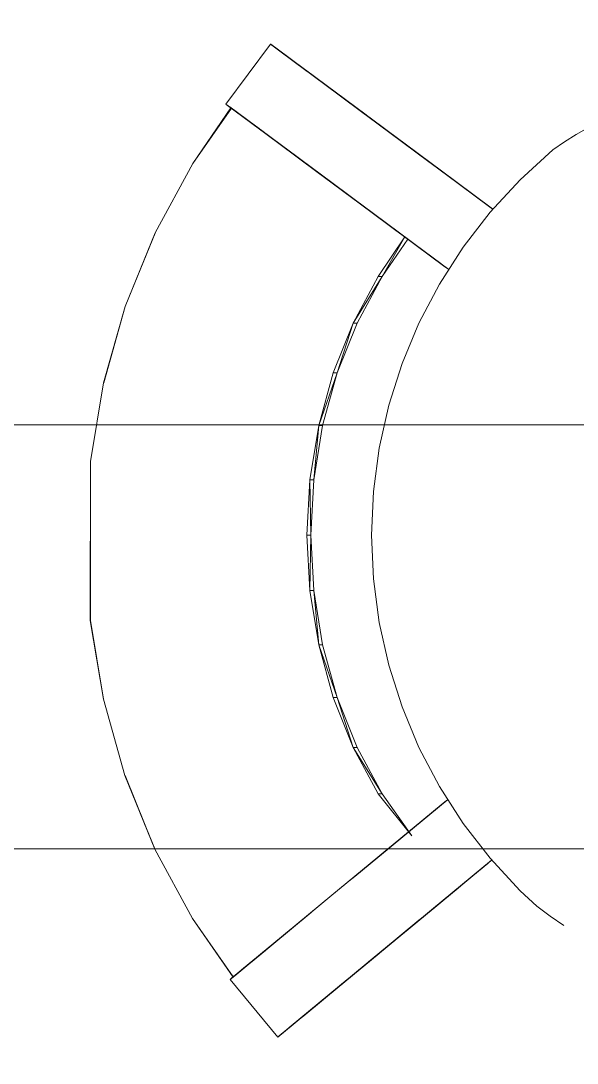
# Model space of a CAD drawing. Extents: x -566 to 72611, y -487 to 32334.
# Drawn here: x 121.1 to 129.48, y 170.52 to 186.23 of the extents above; entities that cross this region are included whole.
import ezdxf

# ---------------------------------------------------------------- set-up
doc = ezdxf.new("R2010")
doc.units = 0
doc.header["$LTSCALE"] = 0.5
doc.header["$MEASUREMENT"] = 0
doc.linetypes.add('HIDDEN', pattern=[0.375, 0.25, -0.125])
doc.layers.add('ceilling', color=141, linetype='CONTINUOUS', lineweight=18)
doc.layers.add('projection', color=153, linetype='HIDDEN', lineweight=9)
doc.layers.add('floor', color=7, linetype='CONTINUOUS', lineweight=5, true_color=0xcfcfcf)
doc.layers.add('layout', color=7, linetype='CONTINUOUS', lineweight=5, true_color=0xcfcfcf)

msp = doc.modelspace()

# ---------------------------------------------------------------- hatches: boundary and pattern name
at = {"layer": 'floor'}
h = msp.add_hatch(dxfattribs=at)
h.set_pattern_fill('ANSI37', color=256, scale=100, angle=45)
h.set_pattern_definition([(90, (243.028, 267.632), (-12.5, 9e-16), []), (180, (243.028, 267.632), (-9e-16, -12.5), [])])
h.paths.add_polyline_path([(253.46925, 349.5), (154.11744, 349.5), (154.11744, 348.5), (101.14781, 348.5), (101.14781, 349.5), (0, 349.5), (0, 344.5), (36, 344.5, -0.33835703), (0, 308.66941), (0, 308.5), (0, 173.75), (253.46925, 173.75)])
h.paths.add_polyline_path([(36, 344.5), (0, 344.5), (0, 308.66941, 0.33835703)], flags=17)
h.paths.add_polyline_path([(253.46925, 173.75), (0, 173.75), (0, 173.74997), (0, 169.75), (253.46925, 169.75)])
h.paths.add_polyline_path([(253.46925, 169.75), (0, 169.75), (0, 149.21137), (36, 149.21137, -0.33835703), (0, 113.38078), (0, 113.21137), (0, 29.94998), (0, -5), (253.46925, -5)])
h.paths.add_polyline_path([(36, 149.21137), (0, 149.21137), (0, 113.38078, 0.33835703)], flags=17)
h.paths.add_polyline_path([(575.25, 169.75), (510, 169.75), (474.75, 169.75), (327.5, 169.75), (285.46925, 169.75), (285.46925, 165.75), (253.46925, 165.75), (253.46925, -5), (263.99725, -5), (263.99725, 95.99051), (287, 95.99051), (287, 97.5), (292, 97.5), (292, -5), (341.25, -5), (341.25, 13.02988), (341.25012, 15.02988), (346.24839, 15.02988, 0.36108524), (374.08728, 41.24999), (346.25012, 41.24999), (346.25012, 42.99999), (341.25, 42.99999), (341.25, 44.99999), (341.25, 97.5), (357.75, 97.5), (405.75, 97.5), (575.25, 97.5)])

# ---------------------------------------------------------------- linework, layer by layer
at = {"layer": 'ceilling'}
msp.add_line((327.5, 173.75), (0, 173.74997), dxfattribs=at)
at = {"layer": 'layout'}
for points in [[(124.18495, 184.97375, 72.09274), (124.85768, 185.87762, 72.13285), (124.8567, 185.87841, 72.09274)], [(125.68068, 185.26641, 71.87688), (124.93055, 185.8236, 71.87331), (124.8567, 185.87841, 72.09274)], [(125.68068, 185.26641, 71.87688), (124.8567, 185.87841, 72.09274), (125.60853, 185.32, 72.01176)], [(125.60853, 185.32, 72.01176), (124.8567, 185.87841, 72.09274), (125.53444, 185.37511, 72.14516)], [(125.53444, 185.37511, 72.14516), (124.8567, 185.87841, 72.09274), (124.85768, 185.87762, 72.13285)], [(125.53444, 185.37511, 72.14516), (124.85768, 185.87762, 72.13285), (124.86244, 185.8742, 72.17259)], [(125.53444, 185.37511, 72.14516), (124.86244, 185.8742, 72.17259), (125.45826, 185.43163, 72.27704)], [(125.45826, 185.43163, 72.27704), (124.86244, 185.8742, 72.17259), (124.87074, 185.86803, 72.21152)], [(125.45826, 185.43163, 72.27704), (124.87074, 185.86803, 72.21152), (124.88258, 185.85924, 72.24917)], [(125.45826, 185.43163, 72.27704), (124.88258, 185.85924, 72.24917), (124.89772, 185.84795, 72.28512)], [(125.45826, 185.43163, 72.27704), (124.89772, 185.84795, 72.28512), (125.43641, 185.44781, 72.31058)], [(125.43641, 185.44781, 72.31058), (124.89772, 185.84795, 72.28512), (124.91615, 185.83422, 72.31894)], [(125.43641, 185.44781, 72.31058), (124.91615, 185.83422, 72.31894), (125.412, 185.46606, 72.34149)], [(125.412, 185.46606, 72.34149), (124.91615, 185.83422, 72.31894), (124.93763, 185.81829, 72.35023)], [(125.75087, 185.21429, 71.74056), (125.00196, 185.7705, 71.65285), (124.93055, 185.8236, 71.87331)], [(125.75087, 185.21429, 71.74056), (124.93055, 185.8236, 71.87331), (125.68068, 185.26641, 71.87688)], [(125.412, 185.46606, 72.34149), (124.93763, 185.81829, 72.35023), (125.38502, 185.48601, 72.36948)], [(125.38502, 185.48601, 72.36948), (124.93763, 185.81829, 72.35023), (124.9618, 185.80035, 72.37865)], [(125.38502, 185.48601, 72.36948), (124.9618, 185.80035, 72.37865), (125.35585, 185.50768, 72.39429)], [(125.35585, 185.50768, 72.39429), (124.9618, 185.80035, 72.37865), (124.98841, 185.78057, 72.40386)], [(125.35585, 185.50768, 72.39429), (124.98841, 185.78057, 72.40386), (125.32484, 185.53069, 72.4157)], [(125.32484, 185.53069, 72.4157), (124.98841, 185.78057, 72.40386), (125.01722, 185.75915, 72.42557)], [(125.88514, 185.11462, 71.46377), (125.07118, 185.71911, 71.43139), (125.00196, 185.7705, 71.65285)], [(125.8191, 185.16369, 71.60284), (125.00196, 185.7705, 71.65285), (125.75087, 185.21429, 71.74056)], [(125.8191, 185.16369, 71.60284), (125.00196, 185.7705, 71.65285), (125.88514, 185.11462, 71.46377)], [(125.32484, 185.53069, 72.4157), (125.01722, 185.75915, 72.42557), (125.29225, 185.55498, 72.43347)], [(125.29225, 185.55498, 72.43347), (125.01722, 185.75915, 72.42557), (125.03553, 185.7456, 72.43625)], [(125.29225, 185.55498, 72.43347), (125.03553, 185.7456, 72.43625), (125.25819, 185.58019, 72.44747)], [(125.25819, 185.58019, 72.44747), (125.03553, 185.7456, 72.43625), (125.07997, 185.71258, 72.45749)], [(125.94923, 185.06701, 71.32338), (125.13819, 185.66936, 71.20898), (125.07118, 185.71911, 71.43139)], [(125.94923, 185.06701, 71.32338), (125.07118, 185.71911, 71.43139), (125.88514, 185.11462, 71.46377)], [(125.25819, 185.58019, 72.44747), (125.07997, 185.71258, 72.45749), (125.22328, 185.60619, 72.45757)], [(125.22328, 185.60619, 72.45757), (125.07997, 185.71258, 72.45749), (125.11561, 185.68609, 72.46362)], [(125.22328, 185.60619, 72.45757), (125.11561, 185.68609, 72.46362), (125.18763, 185.63262, 72.46365)], [(125.18763, 185.63262, 72.46365), (125.11561, 185.68609, 72.46362), (125.15162, 185.65935, 72.46568)], [(126.07106, 184.97655, 71.03882), (125.20277, 185.62139, 70.98563), (125.13819, 185.66936, 71.20898)], [(126.07106, 184.97655, 71.03882), (125.13819, 185.66936, 71.20898), (126.01124, 185.02099, 71.18172)], [(126.01124, 185.02099, 71.18172), (125.13819, 185.66936, 71.20898), (125.94923, 185.06701, 71.32338)], [(126.1288, 184.93365, 70.89474), (125.26515, 185.57507, 70.76139), (125.20277, 185.62139, 70.98563)], [(126.1288, 184.93365, 70.89474), (125.20277, 185.62139, 70.98563), (126.07106, 184.97655, 71.03882)], [(126.23793, 184.85265, 70.60317), (125.32521, 185.53051, 70.53629), (125.26515, 185.57507, 70.76139)], [(126.23793, 184.85265, 70.60317), (125.26515, 185.57507, 70.76139), (126.18446, 184.89233, 70.74951)], [(126.18446, 184.89233, 70.74951), (125.26515, 185.57507, 70.76139), (126.1288, 184.93365, 70.89474)], [(126.29628, 184.80932, 70.36436), (125.38282, 185.48766, 70.31036), (125.32521, 185.53051, 70.53629)], [(126.29628, 184.80932, 70.36436), (125.32521, 185.53051, 70.53629), (126.23793, 184.85265, 70.60317)], [(126.35206, 184.76781, 70.12473), (125.43824, 185.44653, 70.08362), (125.38282, 185.48766, 70.31036)], [(126.35206, 184.76781, 70.12473), (125.38282, 185.48766, 70.31036), (126.29628, 184.80932, 70.36436)], [(126.40528, 184.72832, 69.88541), (125.49122, 185.4071, 69.85612), (125.43824, 185.44653, 70.08362)], [(126.40528, 184.72832, 69.88541), (125.43824, 185.44653, 70.08362), (126.35206, 184.76781, 70.12473)], [(126.44838, 184.69628, 69.68478), (125.54225, 185.36925, 69.62672), (125.49122, 185.4071, 69.85612)], [(126.44838, 184.69628, 69.68478), (125.49122, 185.4071, 69.85612), (126.40528, 184.72832, 69.88541)], [(126.49086, 184.66479, 69.48506), (125.58424, 185.33807, 69.43154), (125.54225, 185.36925, 69.62672)], [(126.49086, 184.66479, 69.48506), (125.54225, 185.36925, 69.62672), (126.44838, 184.69628, 69.68478)], [(126.53273, 184.63372, 69.28519), (125.62599, 185.30712, 69.23503), (125.58424, 185.33807, 69.43154)], [(126.53273, 184.63372, 69.28519), (125.58424, 185.33807, 69.43154), (126.49086, 184.66479, 69.48506)], [(126.57399, 184.60302, 69.08517), (125.66713, 185.27654, 69.03837), (125.62599, 185.30712, 69.23503)], [(126.57399, 184.60302, 69.08517), (125.62599, 185.30712, 69.23503), (126.53273, 184.63372, 69.28519)], [(126.61476, 184.57275, 68.885), (125.70777, 185.24633, 68.84155), (125.66713, 185.27654, 69.03837)], [(126.61476, 184.57275, 68.885), (125.66713, 185.27654, 69.03837), (126.57399, 184.60302, 69.08517)], [(126.65504, 184.54284, 68.68468), (125.74794, 185.21654, 68.64459), (125.70777, 185.24633, 68.84155)], [(126.65504, 184.54284, 68.68468), (125.70777, 185.24633, 68.84155), (126.61476, 184.57275, 68.885)], [(126.69471, 184.51336, 68.48421), (125.78749, 185.18713, 68.44748), (125.74794, 185.21654, 68.64459)], [(126.69471, 184.51336, 68.48421), (125.74794, 185.21654, 68.64459), (126.65504, 184.54284, 68.68468)], [(126.7339, 184.48431, 68.28359), (125.82655, 185.15813, 68.25022), (125.78749, 185.18713, 68.44748)], [(126.7339, 184.48431, 68.28359), (125.78749, 185.18713, 68.44748), (126.69471, 184.51336, 68.48421)], [(125.78993, 185.18536, 42.74824), (126.74684, 184.47466, 43.09533), (126.66713, 184.53387, 42.56679)], [(126.74684, 184.47466, 43.09533), (125.78993, 185.18536, 42.74824), (125.86976, 185.12603, 43.2779)], [(126.77247, 184.45562, 68.08282), (125.86512, 185.12951, 68.05283), (125.82655, 185.15813, 68.25022)], [(126.77247, 184.45562, 68.08282), (125.82655, 185.15813, 68.25022), (126.7339, 184.48431, 68.28359)], [(126.81056, 184.42736, 67.88193), (125.90309, 185.10125, 67.85529), (125.86512, 185.12951, 68.05283)], [(126.81056, 184.42736, 67.88193), (125.86512, 185.12951, 68.05283), (126.77247, 184.45562, 68.08282)], [(126.74684, 184.47466, 43.09533), (125.86976, 185.12603, 43.2779), (126.82753, 184.41473, 43.62312)], [(126.82753, 184.41473, 43.62312), (125.86976, 185.12603, 43.2779), (125.95082, 185.06585, 43.80795)], [(126.84803, 184.39947, 67.68089), (125.94056, 185.07348, 67.6576), (125.90309, 185.10125, 67.85529)], [(126.84803, 184.39947, 67.68089), (125.90309, 185.10125, 67.85529), (126.81056, 184.42736, 67.88193)], [(126.88502, 184.37206, 67.48009), (125.97743, 185.04601, 67.45979), (125.94056, 185.07348, 67.6576)], [(126.88502, 184.37206, 67.48009), (125.94056, 185.07348, 67.6576), (126.84803, 184.39947, 67.68089)], [(126.82753, 184.41473, 43.62312), (125.95082, 185.06585, 43.80795), (126.90919, 184.35412, 44.1507)], [(126.90919, 184.35412, 44.1507), (125.95082, 185.06585, 43.80795), (126.03273, 185.005, 44.33778)], [(123.68763, 184.07848, 72.02067), (124.26124, 184.91705, 72.37752), (124.26986, 184.91064, 72.35016)], [(124.25868, 184.919, 71.87331), (125.00892, 184.36181, 71.87688), (124.18495, 184.97375, 72.09274)], [(124.18495, 184.97375, 72.09274), (125.00892, 184.36181, 71.87688), (124.93678, 184.4154, 72.01176)], [(124.18495, 184.97375, 72.09274), (124.93678, 184.4154, 72.01176), (124.86256, 184.47045, 72.14516)], [(124.18495, 184.97375, 72.09274), (124.86256, 184.47045, 72.14516), (124.18592, 184.97301, 72.13285)], [(124.18592, 184.97301, 72.13285), (124.86256, 184.47045, 72.14516), (124.19056, 184.96954, 72.17259)], [(124.19056, 184.96954, 72.17259), (124.86256, 184.47045, 72.14516), (124.78651, 184.52697, 72.27704)], [(124.19056, 184.96954, 72.17259), (124.78651, 184.52697, 72.27704), (124.19886, 184.96337, 72.21152)], [(124.19886, 184.96337, 72.21152), (124.78651, 184.52697, 72.27704), (124.2107, 184.95458, 72.24917)], [(124.2107, 184.95458, 72.24917), (124.78651, 184.52697, 72.27704), (124.22584, 184.94329, 72.28512)], [(124.22584, 184.94329, 72.28512), (124.78651, 184.52697, 72.27704), (124.76466, 184.5432, 72.31058)], [(124.22584, 184.94329, 72.28512), (124.76466, 184.5432, 72.31058), (124.24427, 184.92962, 72.31894)], [(124.24427, 184.92962, 72.31894), (124.76466, 184.5432, 72.31058), (124.74012, 184.56139, 72.34149)], [(124.24427, 184.92962, 72.31894), (124.74012, 184.56139, 72.34149), (124.26576, 184.91369, 72.35023)], [(124.33021, 184.8659, 71.65285), (125.07911, 184.30968, 71.74056), (124.25868, 184.919, 71.87331)], [(124.25868, 184.919, 71.87331), (125.07911, 184.30968, 71.74056), (125.00892, 184.36181, 71.87688)], [(124.26576, 184.91369, 72.35023), (124.74012, 184.56139, 72.34149), (124.71315, 184.58141, 72.36948)], [(124.26576, 184.91369, 72.35023), (124.71315, 184.58141, 72.36948), (124.28993, 184.89574, 72.37865)], [(126.88502, 184.37206, 67.48009), (126.01393, 185.01897, 67.26141), (125.97743, 185.04601, 67.45979)], [(127.07911, 184.22796, 66.41624), (126.2079, 184.87493, 66.19836), (126.01393, 185.01897, 67.26141)], [(127.07911, 184.22796, 66.41624), (126.01393, 185.01897, 67.26141), (126.88502, 184.37206, 67.48009)], [(126.7743, 184.45428, 63.0932), (126.01393, 185.01897, 67.26141), (126.2079, 184.87493, 66.19836)], [(126.90919, 184.35412, 44.1507), (126.03273, 185.005, 44.33778), (126.99171, 184.29278, 44.67808)], [(126.99171, 184.29278, 44.67808), (126.03273, 185.005, 44.33778), (126.11573, 184.94335, 44.86739)], [(126.99171, 184.29278, 44.67808), (126.11573, 184.94335, 44.86739), (127.07533, 184.23064, 45.20524)], [(127.07533, 184.23064, 45.20524), (126.11573, 184.94335, 44.86739), (126.19972, 184.88103, 45.3968)], [(124.28993, 184.89574, 72.37865), (124.71315, 184.58141, 72.36948), (124.68409, 184.60302, 72.39429)], [(124.28993, 184.89574, 72.37865), (124.68409, 184.60302, 72.39429), (124.31666, 184.87591, 72.40386)], [(124.31666, 184.87591, 72.40386), (124.68409, 184.60302, 72.39429), (124.65297, 184.62609, 72.4157)], [(124.31666, 184.87591, 72.40386), (124.65297, 184.62609, 72.4157), (124.34547, 184.85455, 72.42557)], [(124.39943, 184.81444, 71.4314), (125.21327, 184.20995, 71.46377), (124.33021, 184.8659, 71.65285)], [(124.33021, 184.8659, 71.65285), (125.21327, 184.20995, 71.46377), (125.14723, 184.25909, 71.60284)], [(124.33021, 184.8659, 71.65285), (125.14723, 184.25909, 71.60284), (125.07911, 184.30968, 71.74056)], [(124.34547, 184.85455, 72.42557), (124.65297, 184.62609, 72.4157), (124.62037, 184.65032, 72.43347)], [(124.34547, 184.85455, 72.42557), (124.62037, 184.65032, 72.43347), (124.36366, 184.841, 72.43625)], [(124.36366, 184.841, 72.43625), (124.62037, 184.65032, 72.43347), (124.58644, 184.67559, 72.44747)], [(124.36366, 184.841, 72.43625), (124.58644, 184.67559, 72.44747), (124.40821, 184.80791, 72.45749)], [(124.40821, 184.80791, 72.45749), (124.37611, 184.83178, 72.44351), (124.36366, 184.841, 72.43625)], [(124.46632, 184.76476, 71.20898), (125.27735, 184.16241, 71.32338), (124.39943, 184.81444, 71.4314)], [(124.39943, 184.81444, 71.4314), (125.27735, 184.16241, 71.32338), (125.21327, 184.20995, 71.46377)], [(124.40821, 184.80791, 72.45749), (124.58644, 184.67559, 72.44747), (124.5514, 184.70153, 72.45757)], [(124.40821, 184.80791, 72.45749), (124.5514, 184.70153, 72.45757), (124.44386, 184.78142, 72.46362)], [(124.44386, 184.78142, 72.46362), (124.5514, 184.70153, 72.45757), (124.51576, 184.72802, 72.46365)], [(124.44386, 184.78142, 72.46362), (124.51576, 184.72802, 72.46365), (124.47975, 184.75475, 72.46568)], [(124.53102, 184.71673, 70.98563), (125.39918, 184.07189, 71.03882), (124.46632, 184.76476, 71.20898)], [(124.46632, 184.76476, 71.20898), (125.39918, 184.07189, 71.03882), (125.33937, 184.11639, 71.18172)], [(124.46632, 184.76476, 71.20898), (125.33937, 184.11639, 71.18172), (125.27735, 184.16241, 71.32338)], [(127.07533, 184.23064, 45.20524), (126.19972, 184.88103, 45.3968), (127.15992, 184.16784, 45.73219)], [(127.15992, 184.16784, 45.73219), (126.19972, 184.88103, 45.3968), (126.28468, 184.81792, 45.92599)], [(127.64869, 183.80486, 63.29322), (126.7743, 184.45428, 63.0932), (126.2079, 184.87493, 66.19836)], [(127.64869, 183.80486, 63.29322), (126.2079, 184.87493, 66.19836), (127.07911, 184.22796, 66.41624)], [(127.15992, 184.16784, 45.73219), (126.28468, 184.81792, 45.92599), (127.24549, 184.1043, 46.2589)], [(127.24549, 184.1043, 46.2589), (126.28468, 184.81792, 45.92599), (126.37062, 184.75408, 46.45496)], [(127.24549, 184.1043, 46.2589), (126.37062, 184.75408, 46.45496), (127.33216, 184.03997, 46.78542)], [(127.33216, 184.03997, 46.78542), (126.37062, 184.75408, 46.45496), (126.45753, 184.68951, 46.98371)], [(124.59327, 184.67046, 70.76139), (125.45692, 184.02904, 70.89474), (124.53102, 184.71673, 70.98563)], [(124.53102, 184.71673, 70.98563), (125.45692, 184.02904, 70.89474), (125.39918, 184.07189, 71.03882)], [(124.65333, 184.62585, 70.53629), (125.56605, 183.94799, 70.60317), (124.59327, 184.67046, 70.76139)], [(124.59327, 184.67046, 70.76139), (125.56605, 183.94799, 70.60317), (125.51258, 183.98772, 70.74951)], [(124.59327, 184.67046, 70.76139), (125.51258, 183.98772, 70.74951), (125.45692, 184.02904, 70.89474)], [(124.71107, 184.583, 70.31035), (125.6244, 183.90472, 70.36436), (124.65333, 184.62585, 70.53629)], [(124.65333, 184.62585, 70.53629), (125.6244, 183.90472, 70.36436), (125.56605, 183.94799, 70.60317)], [(127.33216, 184.03997, 46.78542), (126.45753, 184.68951, 46.98371), (127.41969, 183.97497, 47.31169)], [(127.41969, 183.97497, 47.31169), (126.45753, 184.68951, 46.98371), (126.54542, 184.6242, 47.51224)], [(127.41969, 183.97497, 47.31169), (126.54542, 184.6242, 47.51224), (127.50819, 183.90923, 47.83775)], [(127.50819, 183.90923, 47.83775), (126.54542, 184.6242, 47.51224), (126.63441, 184.55822, 48.04053)], [(129.464, 184.51574, 58.93004), (129.64662, 184.6209, 60.05685), (129.64662, 184.6209, 58.93004)], [(129.64662, 184.6209, 60.05685), (129.464, 184.51574, 58.93004), (129.464, 184.51574, 60.05685)], [(124.76637, 184.54186, 70.08362), (125.68031, 183.86321, 70.12473), (124.71107, 184.583, 70.31035)], [(124.71107, 184.583, 70.31035), (125.68031, 183.86321, 70.12473), (125.6244, 183.90472, 70.36436)], [(124.81947, 184.50249, 69.85612), (125.73341, 183.82372, 69.88541), (124.76637, 184.54186, 70.08362)], [(124.76637, 184.54186, 70.08362), (125.73341, 183.82372, 69.88541), (125.68031, 183.86321, 70.12473)], [(124.87037, 184.46465, 69.62672), (125.77662, 183.79168, 69.68478), (124.81947, 184.50249, 69.85612)], [(124.81947, 184.50249, 69.85612), (125.77662, 183.79168, 69.68478), (125.73341, 183.82372, 69.88541)], [(124.91236, 184.43346, 69.43153), (125.81898, 183.76018, 69.48506), (124.87037, 184.46465, 69.62672)], [(124.87037, 184.46465, 69.62672), (125.81898, 183.76018, 69.48506), (125.77662, 183.79168, 69.68478)], [(127.50819, 183.90923, 47.83775), (126.63441, 184.55822, 48.04053), (127.59767, 183.84277, 48.36358)], [(127.59767, 183.84277, 48.36358), (126.63441, 184.55822, 48.04053), (126.72425, 184.49145, 48.5686)], [(127.59767, 183.84277, 48.36358), (126.72425, 184.49145, 48.5686), (127.68849, 183.77532, 48.89098)], [(127.68849, 183.77532, 48.89098), (126.72425, 184.49145, 48.5686), (126.81483, 184.42419, 49.09448)], [(128.20314, 183.39312, 59.63132), (127.32167, 184.04772, 59.47709), (126.7743, 184.45428, 63.0932)], [(128.20314, 183.39312, 59.63132), (126.7743, 184.45428, 63.0932), (127.64869, 183.80486, 63.29322)], [(129.28627, 184.40307, 58.93004), (129.464, 184.51574, 60.05685), (129.464, 184.51574, 58.93004)], [(129.464, 184.51574, 60.05685), (129.28627, 184.40307, 58.93004), (129.28627, 184.40307, 60.05685)], [(124.95411, 184.40246, 69.23503), (125.86085, 183.72906, 69.28519), (124.91236, 184.43346, 69.43153)], [(124.91236, 184.43346, 69.43153), (125.86085, 183.72906, 69.28519), (125.81898, 183.76018, 69.48506)], [(124.99525, 184.37188, 69.03837), (125.90211, 183.69842, 69.08517), (124.95411, 184.40246, 69.23503)], [(124.95411, 184.40246, 69.23503), (125.90211, 183.69842, 69.08517), (125.86085, 183.72906, 69.28519)], [(125.03602, 184.34167, 68.84155), (125.94288, 183.66808, 68.885), (124.99525, 184.37188, 69.03837)], [(124.99525, 184.37188, 69.03837), (125.94288, 183.66808, 68.885), (125.90211, 183.69842, 69.08517)], [(125.07606, 184.31188, 68.64459), (125.98317, 183.63824, 68.68468), (125.03602, 184.34167, 68.84155)], [(125.03602, 184.34167, 68.84155), (125.98317, 183.63824, 68.68468), (125.94288, 183.66808, 68.885)], [(125.11573, 184.28246, 68.44748), (126.02284, 183.60876, 68.48421), (125.07606, 184.31188, 68.64459)], [(125.07606, 184.31188, 68.64459), (126.02284, 183.60876, 68.48421), (125.98317, 183.63824, 68.68468)], [(125.1548, 184.25347, 68.25022), (126.06202, 183.57964, 68.28359), (125.11573, 184.28246, 68.44748)], [(125.11573, 184.28246, 68.44748), (126.06202, 183.57964, 68.28359), (126.02284, 183.60876, 68.48421)], [(126.07508, 183.57, 43.09533), (125.11805, 184.28075, 42.74824), (125.99525, 183.62926, 42.56679)], [(125.11805, 184.28075, 42.74824), (126.07508, 183.57, 43.09533), (125.19789, 184.22137, 43.2779)], [(127.68849, 183.77532, 48.89098), (126.81483, 184.42419, 49.09448), (127.78138, 183.70641, 49.44472)], [(127.78138, 183.70641, 49.44472), (126.81483, 184.42419, 49.09448), (126.90614, 184.35638, 49.63913)], [(126.88502, 184.37206, 67.48009), (127.64869, 183.80486, 63.29322), (127.07911, 184.22796, 66.41624)], [(127.78138, 183.70641, 49.44472), (126.90614, 184.35638, 49.63913), (127.86842, 183.64165, 50.00159)], [(127.86842, 183.64165, 50.00159), (126.90614, 184.35638, 49.63913), (126.99122, 184.2932, 50.18312)], [(127.86842, 183.64165, 50.00159), (126.99122, 184.2932, 50.18312), (127.9496, 183.58141, 50.55969)], [(127.9496, 183.58141, 50.55969), (126.99122, 184.2932, 50.18312), (127.07045, 184.23431, 50.72831)], [(128.62049, 183.83373, 58.93004), (129.11354, 184.28301, 60.05685), (129.11354, 184.28301, 58.93004)], [(129.11354, 184.28301, 60.05685), (128.62049, 183.83373, 58.93004), (128.62049, 183.83373, 60.05685)], [(129.11354, 184.28301, 58.93004), (129.28627, 184.40307, 60.05685), (129.28627, 184.40307, 58.93004)], [(129.28627, 184.40307, 60.05685), (129.11354, 184.28301, 58.93004), (129.11354, 184.28301, 60.05685)], [(125.19325, 184.22485, 68.05283), (126.1006, 183.55102, 68.08282), (125.1548, 184.25347, 68.25022)], [(125.1548, 184.25347, 68.25022), (126.1006, 183.55102, 68.08282), (126.06202, 183.57964, 68.28359)], [(125.23121, 184.19665, 67.85528), (126.13868, 183.5227, 67.88193), (125.19325, 184.22485, 68.05283)], [(125.19325, 184.22485, 68.05283), (126.13868, 183.5227, 67.88193), (126.1006, 183.55102, 68.08282)], [(125.19789, 184.22137, 43.2779), (126.07508, 183.57, 43.09533), (126.15565, 183.51012, 43.62312)], [(125.19789, 184.22137, 43.2779), (126.15565, 183.51012, 43.62312), (125.27894, 184.16125, 43.80795)], [(125.26869, 184.16882, 67.6576), (126.17628, 183.49486, 67.68089), (125.23121, 184.19665, 67.85528)], [(125.23121, 184.19665, 67.85528), (126.17628, 183.49486, 67.68089), (126.13868, 183.5227, 67.88193)], [(125.30568, 184.14141, 67.45979), (126.21315, 183.46746, 67.48009), (125.26869, 184.16882, 67.6576)], [(125.26869, 184.16882, 67.6576), (126.21315, 183.46746, 67.48009), (126.17628, 183.49486, 67.68089)], [(125.27894, 184.16125, 43.80795), (126.15565, 183.51012, 43.62312), (126.23732, 183.44952, 44.1507)], [(125.27894, 184.16125, 43.80795), (126.23732, 183.44952, 44.1507), (125.36097, 184.10033, 44.33778)], [(125.34217, 184.11431, 67.26141), (126.21315, 183.46746, 67.48009), (125.30568, 184.14141, 67.45979)], [(127.9496, 183.58141, 50.55969), (127.07045, 184.23431, 50.72831), (128.02479, 183.52557, 51.11895)], [(128.02479, 183.52557, 51.11895), (127.07045, 184.23431, 50.72831), (127.14393, 184.1798, 51.27463)], [(128.02479, 183.52557, 51.11895), (127.14393, 184.1798, 51.27463), (128.09388, 183.47424, 51.67926)], [(128.09388, 183.47424, 51.67926), (127.14393, 184.1798, 51.27463), (127.21144, 184.12963, 51.82198)], [(128.09388, 183.47424, 51.67926), (127.21144, 184.12963, 51.82198), (128.15712, 183.4273, 52.24056)], [(128.15712, 183.4273, 52.24056), (127.21144, 184.12963, 51.82198), (127.2732, 184.08379, 52.37029)], [(123.68763, 184.07848, 72.02067), (123.1211, 183.03136, 71.9371), (123.11854, 183.03112, 71.97733)], [(125.53602, 183.97033, 66.19836), (126.40724, 183.3233, 66.41624), (125.34217, 184.11431, 67.26141)], [(125.34217, 184.11431, 67.26141), (126.40724, 183.3233, 66.41624), (126.21315, 183.46746, 67.48009)], [(125.36097, 184.10033, 44.33778), (126.23732, 183.44952, 44.1507), (126.31996, 183.38811, 44.67808)], [(125.36097, 184.10033, 44.33778), (126.31996, 183.38811, 44.67808), (125.44386, 184.03875, 44.86739)], [(125.44386, 184.03875, 44.86739), (126.31996, 183.38811, 44.67808), (126.40358, 183.32604, 45.20524)], [(125.44386, 184.03875, 44.86739), (126.40358, 183.32604, 45.20524), (125.52784, 183.97637, 45.3968)], [(125.52784, 183.97637, 45.3968), (126.40358, 183.32604, 45.20524), (126.48817, 183.26324, 45.73219)], [(125.6128, 183.91326, 45.92599), (126.48817, 183.26324, 45.73219), (125.52784, 183.97637, 45.3968)], [(126.10243, 183.54961, 63.09319), (126.97694, 182.9002, 63.29322), (125.53602, 183.97033, 66.19836)], [(125.53602, 183.97033, 66.19836), (126.97694, 182.9002, 63.29322), (126.40724, 183.3233, 66.41624)], [(128.15712, 183.4273, 52.24056), (127.2732, 184.08379, 52.37029), (128.21424, 183.38488, 52.80273)], [(128.21424, 183.38488, 52.80273), (127.2732, 184.08379, 52.37029), (127.32899, 184.04235, 52.91944)], [(125.6128, 183.91326, 45.92599), (126.48817, 183.26324, 45.73219), (126.57374, 183.19964, 46.25891)], [(125.6128, 183.91326, 45.92599), (126.57374, 183.19964, 46.25891), (125.69874, 183.84948, 46.45496)], [(125.69874, 183.84948, 46.45496), (126.57374, 183.19964, 46.25891), (126.66029, 183.13537, 46.78542)], [(125.69874, 183.84948, 46.45496), (126.66029, 183.13537, 46.78542), (125.78566, 183.7849, 46.98371)], [(128.16883, 183.34435, 60.05685), (128.62049, 183.83373, 58.93004), (128.16883, 183.34435, 58.93004)], [(128.62049, 183.83373, 58.93004), (128.16883, 183.34435, 60.05685), (128.62049, 183.83373, 60.05685)], [(125.78566, 183.7849, 46.98371), (126.66029, 183.13537, 46.78542), (126.74781, 183.07037, 47.31169)], [(125.78566, 183.7849, 46.98371), (126.74781, 183.07037, 47.31169), (125.87367, 183.7196, 47.51224)], [(125.87367, 183.7196, 47.51224), (126.74781, 183.07037, 47.31169), (126.83631, 183.00457, 47.83775)], [(125.87367, 183.7196, 47.51224), (126.83631, 183.00457, 47.83775), (125.96254, 183.65356, 48.04053)], [(125.96254, 183.65356, 48.04053), (126.83631, 183.00457, 47.83775), (126.92591, 182.9381, 48.36358)], [(125.96254, 183.65356, 48.04053), (126.92591, 182.9381, 48.36358), (126.05238, 183.58678, 48.5686)], [(126.05238, 183.58678, 48.5686), (126.92591, 182.9381, 48.36358), (127.01673, 182.87066, 48.89098)], [(126.05238, 183.58678, 48.5686), (127.01673, 182.87066, 48.89098), (126.14296, 183.51958, 49.09448)], [(126.64991, 183.14306, 59.47709), (127.53126, 182.48852, 59.63132), (126.10243, 183.54961, 63.09319)], [(126.10243, 183.54961, 63.09319), (127.53126, 182.48852, 59.63132), (126.97694, 182.9002, 63.29322)], [(126.14296, 183.51958, 49.09448), (127.01673, 182.87066, 48.89098), (127.10951, 182.80175, 49.44472)], [(126.14296, 183.51958, 49.09448), (127.10951, 182.80175, 49.44472), (126.23426, 183.45177, 49.63913)], [(126.23426, 183.45177, 49.63913), (127.10951, 182.80175, 49.44472), (127.19667, 182.73705, 50.00159)], [(126.23426, 183.45177, 49.63913), (127.19667, 182.73705, 50.00159), (126.31935, 183.38854, 50.18312)], [(126.31935, 183.38854, 50.18312), (127.19667, 182.73705, 50.00159), (127.27772, 182.67675, 50.55969)], [(126.31935, 183.38854, 50.18312), (127.27772, 182.67675, 50.55969), (126.39869, 183.3297, 50.72831)], [(127.7621, 182.8186, 60.05685), (128.16883, 183.34435, 58.93004), (127.7621, 182.8186, 58.93004)], [(128.16883, 183.34435, 58.93004), (127.7621, 182.8186, 60.05685), (128.16883, 183.34435, 60.05685)], [(126.39869, 183.3297, 50.72831), (127.27772, 182.67675, 50.55969), (127.35292, 182.62096, 51.11895)], [(126.39869, 183.3297, 50.72831), (127.35292, 182.62096, 51.11895), (126.47206, 183.27514, 51.27463)], [(126.47206, 183.27514, 51.27463), (127.35292, 182.62096, 51.11895), (127.42213, 182.56957, 51.67927)], [(126.47206, 183.27514, 51.27463), (127.42213, 182.56957, 51.67927), (126.53968, 183.22497, 51.82198)], [(126.53968, 183.22497, 51.82198), (127.42213, 182.56957, 51.67927), (127.48524, 182.5227, 52.24056)], [(126.53968, 183.22497, 51.82198), (127.48524, 182.5227, 52.24056), (126.60133, 183.17913, 52.37029)], [(126.60133, 183.17913, 52.37029), (127.48524, 182.5227, 52.24056), (127.54237, 182.48028, 52.80273)], [(126.60133, 183.17913, 52.37029), (127.54237, 182.48028, 52.80273), (126.65712, 183.13775, 52.91944)], [(122.66798, 181.92388, 71.94448), (123.11927, 183.02923, 72.01749), (123.11854, 183.03112, 71.97733)], [(126.53907, 182.37298, 62.01618), (126.88111, 182.97134, 48.10067), (126.48158, 182.37298, 62.90574)], [(126.88111, 182.97134, 48.10067), (126.53907, 182.37298, 62.01618), (126.92591, 182.9381, 48.36358)], [(127.40309, 182.26031, 60.05685), (127.7621, 182.8186, 58.93004), (127.40309, 182.26031, 58.93004)], [(127.7621, 182.8186, 58.93004), (127.40309, 182.26031, 60.05685), (127.7621, 182.8186, 60.05685)], [(126.53907, 182.37298, 62.01618), (126.10328, 181.67376, 62.88128), (126.16078, 181.67376, 61.99172)], [(126.10328, 181.67376, 62.88128), (126.53907, 182.37298, 62.01618), (126.48158, 182.37298, 62.90574)], [(127.09474, 181.6737, 60.05685), (127.40309, 182.26031, 58.93004), (127.09474, 181.6737, 58.93004)], [(127.40309, 182.26031, 58.93004), (127.09474, 181.6737, 60.05685), (127.40309, 182.26031, 60.05685)], [(122.66798, 181.92388, 71.94448), (122.34413, 180.77093, 71.88232), (122.34156, 180.7709, 71.92255)], [(125.85987, 180.92162, 61.97227), (126.10328, 181.67376, 62.88128), (125.80238, 180.92162, 62.86182)], [(126.10328, 181.67376, 62.88128), (125.85987, 180.92162, 61.97227), (126.16078, 181.67376, 61.99172)], [(126.83924, 181.06316, 60.05685), (127.09474, 181.6737, 58.93004), (126.83924, 181.06316, 58.93004)], [(127.09474, 181.6737, 58.93004), (126.83924, 181.06316, 60.05685), (127.09474, 181.6737, 60.05685)], [(126.63844, 180.43325, 60.05685), (126.83924, 181.06316, 58.93004), (126.63844, 180.43325, 58.93004)], [(126.83924, 181.06316, 58.93004), (126.63844, 180.43325, 60.05685), (126.83924, 181.06316, 60.05685)], [(125.85987, 180.92162, 61.97227), (125.58387, 180.12902, 62.84769), (125.64137, 180.12902, 61.95813)], [(125.58387, 180.12902, 62.84769), (125.85987, 180.92162, 61.97227), (125.80238, 180.92162, 62.86182)], [(122.14381, 179.58718, 71.91182), (122.34278, 180.77001, 71.96275), (122.34156, 180.7709, 71.92255)], [(126.49403, 179.78872, 60.05685), (126.63844, 180.43325, 58.93004), (126.49403, 179.78872, 58.93004)], [(126.63844, 180.43325, 58.93004), (126.49403, 179.78872, 60.05685), (126.63844, 180.43325, 60.05685)], [(125.5088, 179.30907, 61.94955), (125.58387, 180.12902, 62.84769), (125.45131, 179.30907, 62.83911)], [(125.58387, 180.12902, 62.84769), (125.5088, 179.30907, 61.94955), (125.64137, 180.12902, 61.95813)], [(126.40687, 179.13433, 60.05685), (126.49403, 179.78872, 58.93004), (126.40687, 179.13433, 58.93004)], [(126.49403, 179.78872, 58.93004), (126.40687, 179.13433, 60.05685), (126.49403, 179.78872, 60.05685)], [(122.14344, 177.18948, 71.96455), (122.14381, 179.58718, 71.91182), (122.14222, 177.18871, 71.92437)], [(125.46437, 178.4753, 61.94669), (125.45131, 179.30907, 62.83911), (125.40675, 178.4753, 62.83624)], [(125.45131, 179.30907, 62.83911), (125.46437, 178.4753, 61.94669), (125.5088, 179.30907, 61.94955)], [(126.37782, 178.47503, 60.05685), (126.40687, 179.13433, 58.93004), (126.37782, 178.47503, 58.93004)], [(126.40687, 179.13433, 58.93004), (126.37782, 178.47503, 60.05685), (126.40687, 179.13433, 60.05685)], [(125.45131, 177.64156, 62.83911), (125.46437, 178.4753, 61.94669), (125.40675, 178.4753, 62.83624)], [(125.5088, 177.64156, 61.94955), (125.45131, 177.64156, 62.83911), (125.46437, 178.4753, 61.94669)], [(126.40687, 177.8157, 60.05685), (126.37782, 178.47503, 58.93004), (126.40687, 177.8157, 58.93004)], [(126.37782, 178.47503, 58.93004), (126.40687, 177.8157, 60.05685), (126.37782, 178.47503, 60.05685)], [(126.49403, 177.16131, 60.05685), (126.40687, 177.8157, 58.93004), (126.49403, 177.16131, 58.93004)], [(126.40687, 177.8157, 58.93004), (126.49403, 177.16131, 60.05685), (126.40687, 177.8157, 60.05685)], [(125.58387, 176.82162, 62.84769), (125.5088, 177.64156, 61.94955), (125.45131, 177.64156, 62.83911)], [(125.5088, 177.64156, 61.94955), (125.58387, 176.82162, 62.84769), (125.64137, 176.82162, 61.95813)], [(122.14466, 177.18838, 71.88413), (122.33839, 176.00491, 71.94748), (122.14222, 177.18871, 71.92437)], [(126.63844, 176.51678, 60.05685), (126.49403, 177.16131, 58.93004), (126.63844, 176.51678, 58.93004)], [(126.49403, 177.16131, 58.93004), (126.63844, 176.51678, 60.05685), (126.49403, 177.16131, 60.05685)], [(125.58387, 176.82162, 62.84769), (125.85987, 176.02901, 61.97227), (125.64137, 176.82162, 61.95813)], [(125.85987, 176.02901, 61.97227), (125.58387, 176.82162, 62.84769), (125.80238, 176.02901, 62.86182)], [(126.83924, 175.88686, 60.05685), (126.63844, 176.51678, 58.93004), (126.83924, 175.88686, 58.93004)], [(126.63844, 176.51678, 58.93004), (126.83924, 175.88686, 60.05685), (126.63844, 176.51678, 60.05685)], [(122.6642, 174.85366, 72.02164), (122.33839, 176.00491, 71.94748), (122.6631, 174.8518, 71.98148)], [(126.10328, 175.27688, 62.88128), (125.85987, 176.02901, 61.97227), (125.80238, 176.02901, 62.86182)], [(125.85987, 176.02901, 61.97227), (126.10328, 175.27688, 62.88128), (126.16078, 175.27688, 61.99172)], [(127.09474, 175.27633, 60.05685), (126.83924, 175.88686, 58.93004), (127.09474, 175.27633, 58.93004)], [(126.83924, 175.88686, 58.93004), (127.09474, 175.27633, 60.05685), (126.83924, 175.88686, 60.05685)], [(126.10328, 175.27688, 62.88128), (126.53907, 174.57763, 62.01618), (126.16078, 175.27688, 61.99172)], [(126.53907, 174.57763, 62.01618), (126.10328, 175.27688, 62.88128), (126.48158, 174.57763, 62.90574)], [(127.40309, 174.68972, 60.05685), (127.09474, 175.27633, 58.93004), (127.40309, 174.68972, 58.93004)], [(127.09474, 175.27633, 58.93004), (127.40309, 174.68972, 60.05685), (127.09474, 175.27633, 60.05685)], [(122.6631, 174.8518, 71.98148), (123.11305, 173.74667, 72.06605), (122.6642, 174.85366, 72.02164)], [(122.66566, 174.85125, 71.94125), (123.11219, 173.74432, 72.0259), (122.6631, 174.8518, 71.98148)], [(123.11305, 173.74667, 72.06605), (122.6631, 174.8518, 71.98148), (123.11219, 173.74432, 72.0259)], [(126.48158, 174.57763, 62.90574), (126.98854, 173.94286, 62.04524), (126.53907, 174.57763, 62.01618)], [(127.7621, 174.13143, 60.05685), (127.40309, 174.68972, 58.93004), (127.7621, 174.13143, 58.93004)], [(127.40309, 174.68972, 58.93004), (127.7621, 174.13143, 60.05685), (127.40309, 174.68972, 60.05685)], [(127.45875, 174.43462, 59.71208), (126.6128, 173.73486, 59.55784), (126.08741, 173.30019, 63.17395)], [(127.45875, 174.43462, 59.71208), (126.08741, 173.30019, 63.17395), (126.92665, 173.9945, 63.37397)], [(127.35402, 174.34798, 51.76002), (126.50697, 173.6473, 51.90273), (127.41456, 174.39809, 52.32131)], [(127.41456, 174.39809, 52.32131), (126.50697, 173.6473, 51.90273), (126.56617, 173.69628, 52.45103)], [(127.41456, 174.39809, 52.32131), (126.56617, 173.69628, 52.45103), (127.46937, 174.44344, 52.88348)], [(127.46937, 174.44344, 52.88348), (126.56617, 173.69628, 52.45103), (126.61976, 173.74056, 53.0002)], [(127.4828, 174.45452, 59.47154), (126.63368, 173.75213, 59.34856), (126.6128, 173.73486, 59.55784)], [(127.4828, 174.45452, 59.47154), (126.6128, 173.73486, 59.55784), (127.45875, 174.43462, 59.71208)], [(127.46937, 174.44344, 52.88348), (126.61976, 173.74056, 53.0002), (127.51844, 174.48403, 53.44645)], [(127.51844, 174.48403, 53.44645), (126.61976, 173.74056, 53.0002), (126.66761, 173.7802, 53.55014)], [(127.50441, 174.47247, 59.24274), (126.6548, 173.76955, 59.12624), (126.63368, 173.75213, 59.34856)], [(127.50441, 174.47247, 59.24274), (126.63368, 173.75213, 59.34856), (127.4828, 174.45452, 59.47154)], [(127.52491, 174.4894, 59.01377), (126.67469, 173.78603, 58.90376), (126.6548, 173.76955, 59.12624)], [(127.52491, 174.4894, 59.01377), (126.6548, 173.76955, 59.12624), (127.50441, 174.47247, 59.24274)], [(127.13758, 174.16894, 50.08234), (126.29554, 173.4724, 50.26387), (127.21547, 174.23339, 50.64045)], [(127.21547, 174.23339, 50.64045), (126.29554, 173.4724, 50.26387), (126.37172, 173.53536, 50.80907)], [(127.21547, 174.23339, 50.64045), (126.37172, 173.53536, 50.80907), (127.28761, 174.29305, 51.1997)], [(127.28761, 174.29305, 51.1997), (126.37172, 173.53536, 50.80907), (126.44215, 173.59365, 51.35538)], [(127.28761, 174.29305, 51.1997), (126.44215, 173.59365, 51.35538), (127.35402, 174.34798, 51.76002)], [(127.35402, 174.34798, 51.76002), (126.44215, 173.59365, 51.35538), (126.50697, 173.6473, 51.90273)], [(126.96485, 174.02608, 48.97174), (126.12635, 173.33236, 49.17523), (127.05397, 174.09975, 49.52547)], [(127.05397, 174.09975, 49.52547), (126.12635, 173.33236, 49.17523), (126.21388, 173.40484, 49.71989)], [(127.05397, 174.09975, 49.52547), (126.21388, 173.40484, 49.71989), (127.13758, 174.16894, 50.08234)], [(127.13758, 174.16894, 50.08234), (126.21388, 173.40484, 49.71989), (126.29554, 173.4724, 50.26387)], [(128.16883, 173.60564, 60.05685), (127.7621, 174.13143, 58.93004), (128.16883, 173.60564, 58.93004)], [(127.7621, 174.13143, 58.93004), (128.16883, 173.60564, 60.05685), (127.7621, 174.13143, 60.05685)], [(126.79176, 173.8829, 47.9185), (125.95314, 173.18908, 48.12128), (126.8777, 173.95397, 48.44434)], [(126.8777, 173.95397, 48.44434), (125.95314, 173.18908, 48.12128), (126.03944, 173.26046, 48.64936)], [(126.8777, 173.95397, 48.44434), (126.03944, 173.26046, 48.64936), (126.96485, 174.02608, 48.97174)], [(126.96485, 174.02608, 48.97174), (126.03944, 173.26046, 48.64936), (126.12635, 173.33236, 49.17523)], [(126.19361, 173.38808, 67.56084), (126.92665, 173.9945, 63.37397), (126.37989, 173.54217, 66.49699)], [(126.62281, 173.74309, 46.86617), (125.78334, 173.04867, 47.06447), (126.7068, 173.81261, 47.39245)], [(126.7068, 173.81261, 47.39245), (125.78334, 173.04867, 47.06447), (125.86781, 173.11849, 47.59299)], [(126.7068, 173.81261, 47.39245), (125.86781, 173.11849, 47.59299), (126.79176, 173.8829, 47.9185)], [(126.79176, 173.8829, 47.9185), (125.86781, 173.11849, 47.59299), (125.95314, 173.18908, 48.12128)], [(123.11476, 173.74364, 71.98568), (123.67994, 172.69674, 72.0802), (123.11219, 173.74432, 72.0259)], [(128.62049, 173.11629, 60.05685), (128.16883, 173.60564, 58.93004), (128.62049, 173.11629, 58.93004)], [(128.16883, 173.60564, 58.93004), (128.62049, 173.11629, 60.05685), (128.16883, 173.60564, 60.05685)], [(127.33107, 172.8666, 59.55784), (128.17701, 173.5664, 59.71208), (126.80568, 172.43197, 63.17395)], [(126.80568, 172.43197, 63.17395), (128.17701, 173.5664, 59.71208), (127.64491, 173.12627, 63.37397)], [(127.16041, 172.72543, 51.35538), (128.00587, 173.42483, 51.1997), (128.07228, 173.47973, 51.76002)], [(127.16041, 172.72543, 51.35538), (128.07228, 173.47973, 51.76002), (127.22523, 172.77908, 51.90273)], [(127.22523, 172.77908, 51.90273), (128.07228, 173.47973, 51.76002), (128.13282, 173.52987, 52.32131)], [(127.22523, 172.77908, 51.90273), (128.13282, 173.52987, 52.32131), (127.28444, 172.82806, 52.45103)], [(127.28444, 172.82806, 52.45103), (128.13282, 173.52987, 52.32131), (128.18763, 173.57522, 52.88348)], [(127.28444, 172.82806, 52.45103), (128.18763, 173.57522, 52.88348), (127.33802, 172.87234, 53.0002)], [(126.93214, 172.53661, 49.71989), (127.77223, 173.23153, 49.52547), (127.85585, 173.30071, 50.08234)], [(126.93214, 172.53661, 49.71989), (127.85585, 173.30071, 50.08234), (127.01381, 172.60418, 50.26387)], [(127.01381, 172.60418, 50.26387), (127.85585, 173.30071, 50.08234), (127.93373, 173.36513, 50.64045)], [(127.01381, 172.60418, 50.26387), (127.93373, 173.36513, 50.64045), (127.08998, 172.66714, 50.80906)], [(127.08998, 172.66714, 50.80906), (127.93373, 173.36513, 50.64045), (128.00587, 173.42483, 51.1997)], [(127.08998, 172.66714, 50.80906), (128.00587, 173.42483, 51.1997), (127.16041, 172.72543, 51.35538)], [(126.80568, 172.43197, 63.17395), (127.64491, 173.12627, 63.37397), (126.2621, 171.98223, 66.27911)], [(126.2621, 171.98223, 66.27911), (127.64491, 173.12627, 63.37397), (127.09816, 172.67394, 66.49699)], [(126.7577, 172.39223, 48.64935), (127.59596, 173.08575, 48.44434), (127.68312, 173.15786, 48.97174)], [(126.7577, 172.39223, 48.64935), (127.68312, 173.15786, 48.97174), (126.84462, 172.46413, 49.17523)], [(126.84462, 172.46413, 49.17523), (127.68312, 173.15786, 48.97174), (127.77223, 173.23153, 49.52547)], [(126.84462, 172.46413, 49.17523), (127.77223, 173.23153, 49.52547), (126.93214, 172.53661, 49.71989)], [(125.78334, 173.04867, 47.06447), (124.75196, 172.19543, 70.39111), (124.69654, 172.14962, 70.61703)], [(125.78334, 173.04867, 47.06447), (124.69654, 172.14962, 70.61703), (125.57264, 172.87429, 70.68393)], [(126.58607, 172.25027, 47.59299), (127.42506, 172.94439, 47.39245), (127.51002, 173.01467, 47.9185)], [(126.58607, 172.25027, 47.59299), (127.51002, 173.01467, 47.9185), (126.6714, 172.32085, 48.12128)], [(126.6714, 172.32085, 48.12128), (127.51002, 173.01467, 47.9185), (127.59596, 173.08575, 48.44434)], [(126.6714, 172.32085, 48.12128), (127.59596, 173.08575, 48.44434), (126.7577, 172.39223, 48.64935)], [(128.62049, 173.11629, 60.05685), (128.87257, 172.88662, 58.93004), (128.87257, 172.88662, 60.05685)], [(128.87257, 172.88662, 58.93004), (128.62049, 173.11629, 60.05685), (128.62049, 173.11629, 58.93004)], [(125.57264, 172.87429, 70.68393), (124.69654, 172.14962, 70.61703), (124.63905, 172.10195, 70.84214)], [(125.57264, 172.87429, 70.68393), (124.63905, 172.10195, 70.84214), (125.52125, 172.83184, 70.83027)], [(125.52125, 172.83184, 70.83027), (124.63905, 172.10195, 70.84214), (125.46791, 172.78768, 70.97549)], [(126.41822, 172.11144, 46.53571), (127.25795, 172.80614, 46.33966), (127.34108, 172.87487, 46.86617)], [(126.41822, 172.11144, 46.53571), (127.34108, 172.87487, 46.86617), (126.5016, 172.18044, 47.06447)], [(126.5016, 172.18044, 47.06447), (127.34108, 172.87487, 46.86617), (127.42506, 172.94439, 47.39245)], [(126.5016, 172.18044, 47.06447), (127.42506, 172.94439, 47.39245), (126.58607, 172.25027, 47.59299)], [(128.87257, 172.88662, 60.05685), (129.07203, 172.73397, 58.93004), (129.07203, 172.73397, 60.05685)], [(129.07203, 172.73397, 58.93004), (128.87257, 172.88662, 60.05685), (128.87257, 172.88662, 58.93004)], [(124.29374, 171.81912, 72.20093), (123.67994, 172.69674, 72.0802), (124.29338, 171.81607, 72.16083)], [(125.41249, 172.74181, 71.11958), (124.57911, 172.05245, 71.06638), (124.5171, 172.00112, 71.28973)], [(125.41249, 172.74181, 71.11958), (124.5171, 172.00112, 71.28973), (125.35499, 172.6943, 71.26247)], [(125.35499, 172.6943, 71.26247), (124.5171, 172.00112, 71.28973), (125.29554, 172.64507, 71.40414)], [(125.46791, 172.78768, 70.97549), (124.63905, 172.10195, 70.84214), (124.57911, 172.05245, 71.06638)], [(125.46791, 172.78768, 70.97549), (124.57911, 172.05245, 71.06638), (125.41249, 172.74181, 71.11958)], [(126.2621, 171.98223, 66.27911), (127.09816, 172.67394, 66.49699), (126.07594, 171.82827, 67.34216)], [(126.07594, 171.82827, 67.34216), (127.09816, 172.67394, 66.49699), (126.91188, 172.51986, 67.56084)], [(126.1736, 171.90908, 44.94815), (127.01442, 172.60464, 44.75883), (127.09462, 172.67101, 45.28599)], [(126.1736, 171.90908, 44.94815), (127.09462, 172.67101, 45.28599), (126.25416, 171.97573, 45.47755)], [(126.25416, 171.97573, 45.47755), (127.09462, 172.67101, 45.28599), (127.17579, 172.73818, 45.81293)], [(126.25416, 171.97573, 45.47755), (127.17579, 172.73818, 45.81293), (126.3357, 172.04317, 46.00674)], [(126.3357, 172.04317, 46.00674), (127.17579, 172.73818, 45.81293), (127.25795, 172.80614, 46.33966)], [(126.3357, 172.04317, 46.00674), (127.25795, 172.80614, 46.33966), (126.41822, 172.11144, 46.53571)], [(129.07203, 172.73397, 60.05685), (129.27858, 172.59063, 58.93004), (129.27858, 172.59063, 60.05685)], [(129.27858, 172.59063, 58.93004), (129.07203, 172.73397, 60.05685), (129.07203, 172.73397, 58.93004)], [(125.23402, 172.59423, 71.54452), (124.45289, 171.94796, 71.51215), (124.38649, 171.893, 71.7336)], [(125.23402, 172.59423, 71.54452), (124.38649, 171.893, 71.7336), (125.17067, 172.54174, 71.68359)], [(125.17067, 172.54174, 71.68359), (124.38649, 171.893, 71.7336), (125.10524, 172.48763, 71.82132)], [(125.29554, 172.64507, 71.40414), (124.5171, 172.00112, 71.28973), (124.45289, 171.94796, 71.51215)], [(125.29554, 172.64507, 71.40414), (124.45289, 171.94796, 71.51215), (125.23402, 172.59423, 71.54452)], [(126.0409, 171.79931, 67.54053), (126.91188, 172.51986, 67.56084), (126.0055, 171.76998, 67.73835)], [(126.0055, 171.76998, 67.73835), (126.91188, 172.51986, 67.56084), (126.87648, 172.49053, 67.76163)], [(126.01527, 171.7781, 43.88869), (126.8567, 172.4742, 43.70387), (126.93507, 172.53902, 44.23145)], [(126.01527, 171.7781, 43.88869), (126.93507, 172.53902, 44.23145), (126.09401, 171.84319, 44.41853)], [(126.07594, 171.82827, 67.34216), (126.91188, 172.51986, 67.56084), (126.0409, 171.79931, 67.54053)], [(126.09401, 171.84319, 44.41853), (126.93507, 172.53902, 44.23145), (127.01442, 172.60464, 44.75883)], [(126.09401, 171.84319, 44.41853), (127.01442, 172.60464, 44.75883), (126.1736, 171.90908, 44.94815)], [(125.03785, 172.43191, 71.95763), (124.31776, 171.83623, 71.95406), (124.24696, 171.77767, 72.1735)], [(125.03785, 172.43191, 71.95763), (124.24696, 171.77767, 72.1735), (124.96864, 172.37463, 72.09251)], [(124.96864, 172.37463, 72.09251), (124.24696, 171.77767, 72.1735), (124.89747, 172.31573, 72.22591)], [(125.10524, 172.48763, 71.82132), (124.38649, 171.893, 71.7336), (124.31776, 171.83623, 71.95406)], [(125.10524, 172.48763, 71.82132), (124.31776, 171.83623, 71.95406), (125.03785, 172.43191, 71.95763)], [(125.85865, 171.64849, 68.52824), (126.72926, 172.36877, 68.56496), (125.82057, 171.61703, 68.72534)], [(125.82057, 171.61703, 68.72534), (126.72926, 172.36877, 68.56496), (126.69117, 172.33724, 68.76543)], [(125.89613, 171.6795, 68.33097), (126.76686, 172.39986, 68.36434), (125.85865, 171.64849, 68.52824)], [(125.85865, 171.64849, 68.52824), (126.76686, 172.39986, 68.36434), (126.72926, 172.36877, 68.56496)], [(126.77931, 172.41018, 43.17608), (125.86085, 171.65035, 42.82899), (126.70277, 172.34685, 42.64754)], [(125.86085, 171.65035, 42.82899), (126.77931, 172.41018, 43.17608), (125.93751, 171.7138, 43.35866)], [(125.93312, 171.71007, 68.13358), (126.80397, 172.43053, 68.16358), (125.89613, 171.6795, 68.33097)], [(125.89613, 171.6795, 68.33097), (126.80397, 172.43053, 68.16358), (126.76686, 172.39986, 68.36434)], [(125.96949, 171.74026, 67.93604), (126.84047, 172.46075, 67.96268), (125.93312, 171.71007, 68.13358)], [(125.93312, 171.71007, 68.13358), (126.84047, 172.46075, 67.96268), (126.80397, 172.43053, 68.16358)], [(125.93751, 171.7138, 43.35866), (126.77931, 172.41018, 43.17608), (126.8567, 172.4742, 43.70387)], [(125.93751, 171.7138, 43.35866), (126.8567, 172.4742, 43.70387), (126.01527, 171.7781, 43.88869)], [(126.0055, 171.76998, 67.73835), (126.87648, 172.49053, 67.76163), (125.96949, 171.74026, 67.93604)], [(125.96949, 171.74026, 67.93604), (126.87648, 172.49053, 67.76163), (126.84047, 172.46075, 67.96268)], [(124.89747, 172.31573, 72.22591), (124.24696, 171.77767, 72.1735), (124.24794, 171.77846, 72.2136)], [(124.89747, 172.31573, 72.22591), (124.24794, 171.77846, 72.2136), (124.25245, 171.78219, 72.25334)], [(124.89747, 172.31573, 72.22591), (124.25245, 171.78219, 72.25334), (124.82435, 172.2553, 72.35779)], [(124.82435, 172.2553, 72.35779), (124.25245, 171.78219, 72.25334), (124.26039, 171.78875, 72.29227)], [(124.82435, 172.2553, 72.35779), (124.26039, 171.78875, 72.29227), (124.27174, 171.79815, 72.32992)], [(124.82435, 172.2553, 72.35779), (124.27174, 171.79815, 72.32992), (124.28639, 171.81023, 72.36588)], [(124.82435, 172.2553, 72.35779), (124.28639, 171.81023, 72.36588), (124.80348, 172.23797, 72.39133)], [(124.80348, 172.23797, 72.39133), (124.28639, 171.81023, 72.36588), (124.30409, 171.82488, 72.39969)], [(124.80348, 172.23797, 72.39133), (124.30409, 171.82488, 72.39969), (124.77992, 172.21853, 72.42224)], [(124.77992, 172.21853, 72.42224), (124.30409, 171.82488, 72.39969), (124.3246, 171.84188, 72.43098)], [(124.77992, 172.21853, 72.42224), (124.3246, 171.84188, 72.43098), (124.75404, 172.19714, 72.45023)], [(124.75404, 172.19714, 72.45023), (124.3246, 171.84188, 72.43098), (124.34779, 171.86108, 72.4594)], [(124.75404, 172.19714, 72.45023), (124.34779, 171.86108, 72.4594), (124.72609, 172.174, 72.47504)], [(125.66346, 171.48708, 69.51229), (126.53358, 172.20687, 69.56581), (125.62318, 171.45373, 69.70747)], [(125.62318, 171.45373, 69.70747), (126.53358, 172.20687, 69.56581), (126.49293, 172.17321, 69.76553)], [(125.7035, 171.52019, 69.31578), (126.57374, 172.24013, 69.36595), (125.66346, 171.48708, 69.51229)], [(125.66346, 171.48708, 69.51229), (126.57374, 172.24013, 69.36595), (126.53358, 172.20687, 69.56581)], [(125.74305, 171.55291, 69.11913), (126.61341, 172.27294, 69.16592), (125.7035, 171.52019, 69.31578)], [(125.7035, 171.52019, 69.31578), (126.61341, 172.27294, 69.16592), (126.57374, 172.24013, 69.36595)], [(125.78212, 171.58517, 68.9223), (126.6526, 172.30532, 68.96575), (125.74305, 171.55291, 69.11913)], [(125.74305, 171.55291, 69.11913), (126.6526, 172.30532, 68.96575), (126.61341, 172.27294, 69.16592)], [(125.82057, 171.61703, 68.72534), (126.69117, 172.33724, 68.76543), (125.78212, 171.58517, 68.9223)], [(125.78212, 171.58517, 68.9223), (126.69117, 172.33724, 68.76543), (126.6526, 172.30532, 68.96575)], [(124.72609, 172.174, 72.47504), (124.34779, 171.86108, 72.4594), (124.37342, 171.88226, 72.48462)], [(124.72609, 172.174, 72.47504), (124.37342, 171.88226, 72.48462), (124.6963, 172.14938, 72.49644)], [(124.6963, 172.14938, 72.49644), (124.37342, 171.88226, 72.48462), (124.40113, 171.90514, 72.50632)], [(124.6963, 172.14938, 72.49644), (124.40113, 171.90514, 72.50632), (124.66493, 172.12344, 72.51423)], [(124.66493, 172.12344, 72.51423), (124.40113, 171.90514, 72.50632), (124.41859, 171.91961, 72.517)], [(124.66493, 172.12344, 72.51423), (124.41859, 171.91961, 72.517), (124.63234, 172.09646, 72.52822)], [(124.63234, 172.09646, 72.52822), (124.41859, 171.91961, 72.517), (124.46131, 171.95498, 72.53825)], [(124.63234, 172.09646, 72.52822), (124.46131, 171.95498, 72.53825), (124.59877, 172.06869, 72.53832)], [(124.49549, 171.98327, 72.54437), (124.46131, 171.95498, 72.53825), (124.59877, 172.06869, 72.53832)], [(124.56459, 172.0404, 72.5444), (124.49549, 171.98327, 72.54437), (124.59877, 172.06869, 72.53832)], [(124.56459, 172.0404, 72.5444), (124.49549, 171.98327, 72.54437), (124.53004, 172.01183, 72.54643)], [(125.47023, 171.3272, 70.39111), (126.34681, 172.05239, 70.44511), (125.41481, 171.28136, 70.61703)], [(125.41481, 171.28136, 70.61703), (126.34681, 172.05239, 70.44511), (126.2909, 172.00606, 70.68393)], [(125.52345, 171.37115, 70.16437), (126.40052, 172.09673, 70.20547), (125.47023, 171.3272, 70.39111)], [(125.47023, 171.3272, 70.39111), (126.40052, 172.09673, 70.20547), (126.34681, 172.05239, 70.44511)], [(125.57435, 171.41326, 69.93687), (126.45143, 172.13894, 69.96616), (125.52345, 171.37115, 70.16437)], [(125.52345, 171.37115, 70.16437), (126.45143, 172.13894, 69.96616), (126.40052, 172.09673, 70.20547)], [(125.62318, 171.45373, 69.70747), (126.49293, 172.17321, 69.76553), (125.57435, 171.41326, 69.93687)], [(125.57435, 171.41326, 69.93687), (126.49293, 172.17321, 69.76553), (126.45143, 172.13894, 69.96616)], [(125.29737, 171.18423, 71.06638), (126.13075, 171.87359, 71.11958), (125.23536, 171.1329, 71.28973)], [(125.23536, 171.1329, 71.28973), (126.13075, 171.87359, 71.11958), (126.07325, 171.82607, 71.26247)], [(125.35731, 171.23373, 70.84214), (126.18617, 171.91946, 70.97549), (125.29737, 171.18423, 71.06638)], [(125.29737, 171.18423, 71.06638), (126.18617, 171.91946, 70.97549), (126.13075, 171.87359, 71.11958)], [(125.41481, 171.28136, 70.61703), (126.2909, 172.00606, 70.68393), (125.35731, 171.23373, 70.84214)], [(125.35731, 171.23373, 70.84214), (126.2909, 172.00606, 70.68393), (126.23951, 171.96361, 70.83027)], [(125.35731, 171.23373, 70.84214), (126.23951, 171.96361, 70.83027), (126.18617, 171.91946, 70.97549)], [(124.96522, 170.90945, 72.1735), (124.24794, 171.77846, 72.2136), (124.24696, 171.77767, 72.1735)], [(124.24794, 171.77846, 72.2136), (124.96522, 170.90945, 72.1735), (124.9662, 170.91024, 72.2136)], [(125.17115, 171.07973, 71.51215), (125.95228, 171.72601, 71.54453), (125.10475, 171.02477, 71.7336)], [(125.10475, 171.02477, 71.7336), (125.95228, 171.72601, 71.54453), (125.88893, 171.67351, 71.68359)], [(125.23536, 171.1329, 71.28973), (126.01381, 171.77685, 71.40414), (125.17115, 171.07973, 71.51215)], [(125.17115, 171.07973, 71.51215), (126.01381, 171.77685, 71.40414), (125.95228, 171.72601, 71.54453)], [(125.23536, 171.1329, 71.28973), (126.07325, 171.82607, 71.26247), (126.01381, 171.77685, 71.40414)], [(125.03602, 170.96801, 71.95406), (125.75611, 171.56368, 71.95763), (124.96522, 170.90945, 72.1735)], [(124.96522, 170.90945, 72.1735), (125.75611, 171.56368, 71.95763), (125.6869, 171.50637, 72.09251)], [(125.10475, 171.02477, 71.7336), (125.8235, 171.61941, 71.82132), (125.03602, 170.96801, 71.95406)], [(125.03602, 170.96801, 71.95406), (125.8235, 171.61941, 71.82132), (125.75611, 171.56368, 71.95763)], [(125.10475, 171.02477, 71.7336), (125.88893, 171.67351, 71.68359), (125.8235, 171.61941, 71.82132)], [(124.96522, 170.90945, 72.1735), (125.6869, 171.50637, 72.09251), (125.61573, 171.4475, 72.22591)], [(124.96522, 170.90945, 72.1735), (125.61573, 171.4475, 72.22591), (124.9662, 170.91024, 72.2136)], [(124.9662, 170.91024, 72.2136), (125.61573, 171.4475, 72.22591), (124.97071, 170.91393, 72.25334)], [(124.97071, 170.91393, 72.25334), (125.61573, 171.4475, 72.22591), (125.54261, 171.38708, 72.3578)], [(124.97071, 170.91393, 72.25334), (125.54261, 171.38708, 72.3578), (124.97865, 170.92052, 72.29227)], [(124.97865, 170.92052, 72.29227), (125.54261, 171.38708, 72.3578), (124.99, 170.92992, 72.32992)], [(124.99, 170.92992, 72.32992), (125.54261, 171.38708, 72.3578), (125.00465, 170.94201, 72.36588)], [(125.00465, 170.94201, 72.36588), (125.54261, 171.38708, 72.3578), (125.52174, 171.36974, 72.39133)], [(125.00465, 170.94201, 72.36588), (125.52174, 171.36974, 72.39133), (125.02235, 170.95666, 72.39969)], [(125.02235, 170.95666, 72.39969), (125.52174, 171.36974, 72.39133), (125.49818, 171.3503, 72.42224)], [(125.02235, 170.95666, 72.39969), (125.49818, 171.3503, 72.42224), (125.04286, 170.97366, 72.43098)], [(125.04286, 170.97366, 72.43098), (125.49818, 171.3503, 72.42224), (125.4723, 171.32891, 72.45023)], [(125.04286, 170.97366, 72.43098), (125.4723, 171.32891, 72.45023), (125.06605, 170.99285, 72.4594)], [(125.06605, 170.99285, 72.4594), (125.4723, 171.32891, 72.45023), (125.44435, 171.30578, 72.47504)], [(125.06605, 170.99285, 72.4594), (125.44435, 171.30578, 72.47504), (125.09169, 171.01403, 72.48462)], [(125.09169, 171.01403, 72.48462), (125.44435, 171.30578, 72.47504), (125.41456, 171.28112, 72.49644)], [(125.09169, 171.01403, 72.48462), (125.41456, 171.28112, 72.49644), (125.1194, 171.03692, 72.50632)], [(125.1194, 171.03692, 72.50632), (125.41456, 171.28112, 72.49644), (125.38319, 171.25521, 72.51423)], [(125.1194, 171.03692, 72.50632), (125.38319, 171.25521, 72.51423), (125.13685, 171.05138, 72.517)], [(125.13685, 171.05138, 72.517), (125.38319, 171.25521, 72.51423), (125.3506, 171.22823, 72.52823)], [(125.13685, 171.05138, 72.517), (125.3506, 171.22823, 72.52823), (125.17958, 171.08675, 72.53825)], [(125.17958, 171.08675, 72.53825), (125.14881, 171.06124, 72.52426), (125.13685, 171.05138, 72.517)], [(125.17958, 171.08675, 72.53825), (125.3506, 171.22823, 72.52823), (125.31703, 171.20046, 72.53832)], [(125.17958, 171.08675, 72.53825), (125.31703, 171.20046, 72.53832), (125.21376, 171.11504, 72.54437)], [(125.21376, 171.11504, 72.54437), (125.31703, 171.20046, 72.53832), (125.28285, 171.17217, 72.5444)], [(125.21376, 171.11504, 72.54437), (125.28285, 171.17217, 72.5444), (125.2483, 171.14361, 72.54643)]]:
    msp.add_3dface(points, dxfattribs=at)
at = {"layer": 'projection'}
msp.add_line((259.75, 173.75), (0, 173.75), dxfattribs=at)

doc.saveas('drawing.dxf')
